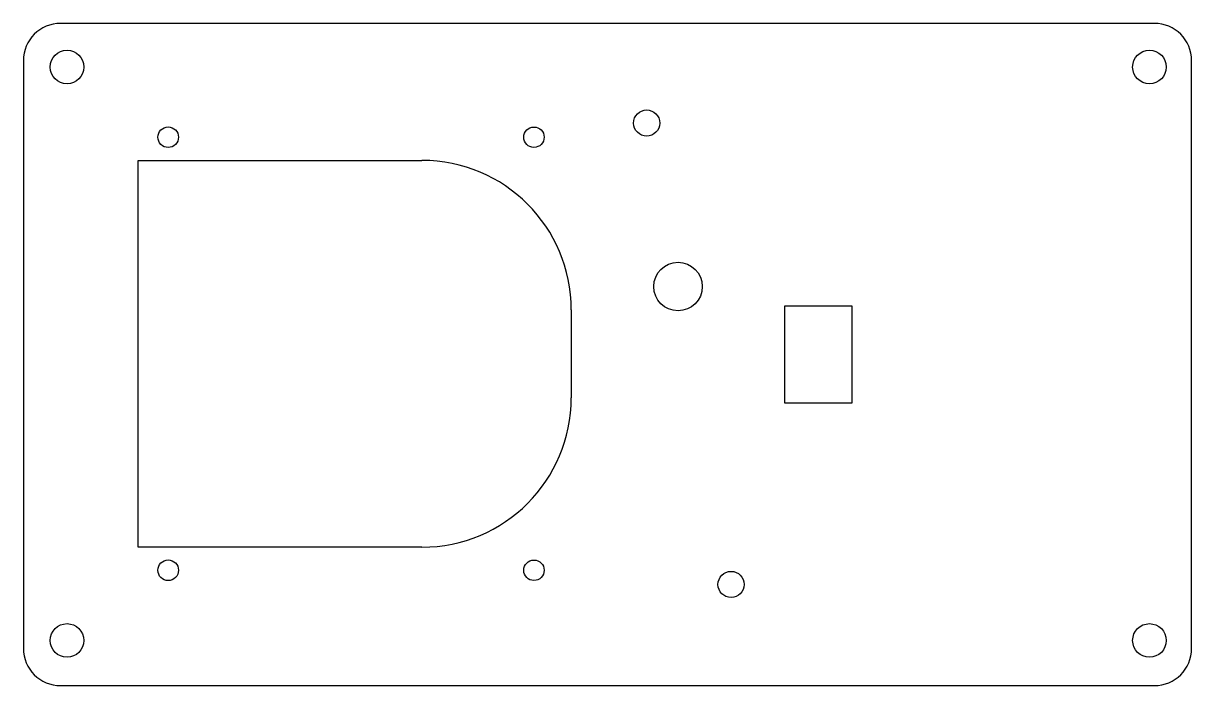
# Model space of a CAD drawing. Header units: millimetres. Extents: x -78 to 78, y -44 to 44.
import ezdxf

# ---------------------------------------------------------------- set-up
doc = ezdxf.new("R2010")
doc.units = ezdxf.units.MM
doc.layers.add('CUTOUTS', color=1, linetype='CONTINUOUS')
doc.layers.add('PERIMETER', color=5, linetype='CONTINUOUS')

msp = doc.modelspace()

# ---------------------------------------------------------------- linework, layer by layer
at = {"layer": 'CUTOUTS'}
for p, q in [((-62.85, -25.8), (-62.85, 26)), ((-62.85, 26), (-24.85, 26)), ((23.75, -6.5), (23.75, 6.5)), ((23.75, 6.5), (32.75, 6.5)), ((32.75, 6.5), (32.75, -6.5)), ((-4.85, 6), (-4.85, -5.8)), ((32.75, -6.5), (23.75, -6.5)), ((-24.85, -25.8), (-62.85, -25.8))]:
    msp.add_line(p, q, dxfattribs=at)
for centre, radius in [((-72.4, 38.5), 2.25), ((72.6, 38.5), 2.25), ((5.25, 31), 1.75), ((-58.85, 29.1), 1.38), ((-9.85, 29.1), 1.37), ((9.45, 9.1), 3.25), ((-58.85, -28.9), 1.38), ((-9.85, -28.9), 1.37), ((16.55, -30.8), 1.75), ((-72.4, -38.3), 2.25), ((72.6, -38.3), 2.25)]:
    msp.add_circle(centre, radius, dxfattribs=at)
for centre, start, end in [((-24.85, 6), 0, 90), ((-24.85, -5.8), -90, 0)]:
    msp.add_arc(centre, 20, start, end, dxfattribs=at)
at = {"layer": 'PERIMETER'}
for p, q in [((73.25, 44.35), (-73.25, 44.35)), ((-78.25, 39.35), (-78.25, -39.35)), ((78.25, -39.35), (78.25, 39.35)), ((-73.25, -44.35), (73.25, -44.35))]:
    msp.add_line(p, q, dxfattribs=at)
for centre, start, end in [((-73.25, 39.35), 90, 180), ((73.25, 39.35), 0, 90), ((-73.25, -39.35), 180, 270), ((73.25, -39.35), -90, 0)]:
    msp.add_arc(centre, 5, start, end, dxfattribs=at)

doc.saveas('drawing.dxf')
